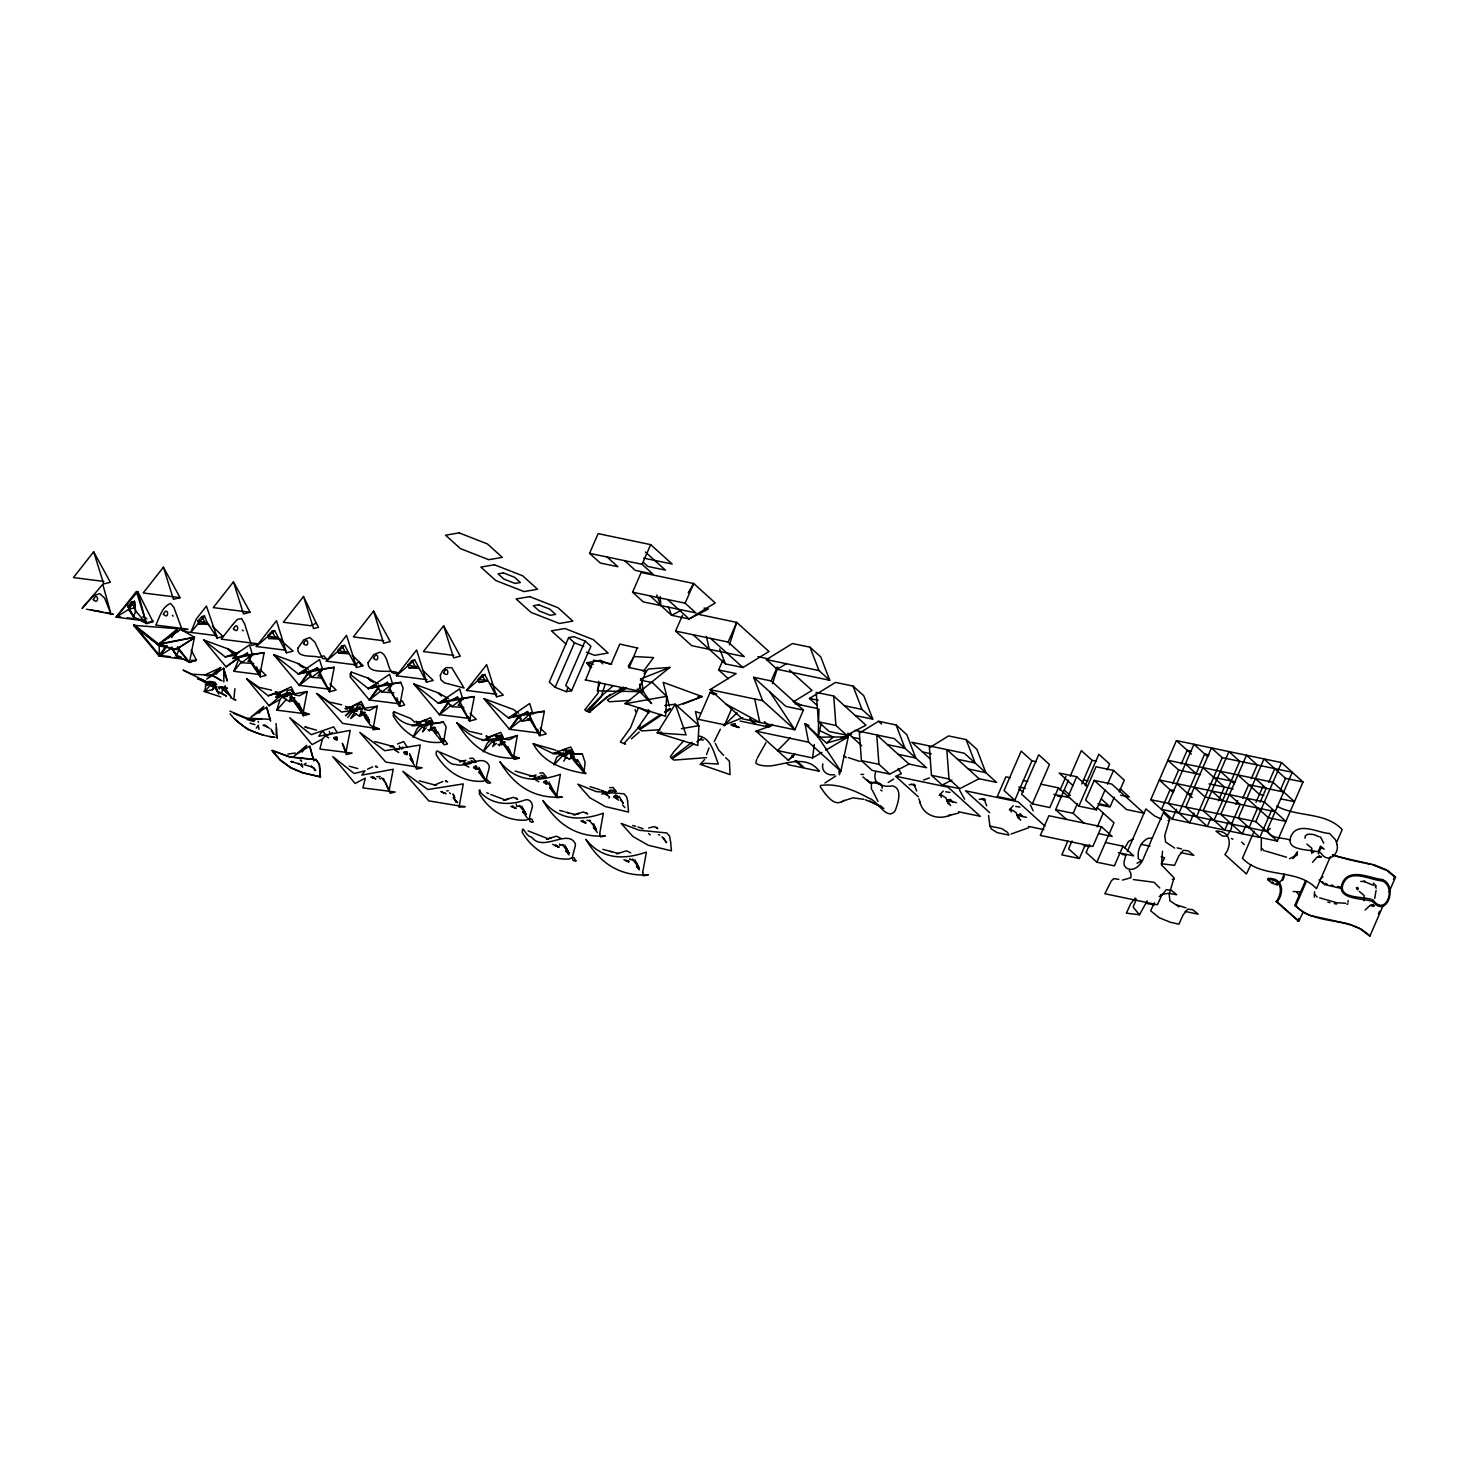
<?xml version="1.0" encoding="UTF-8"?>
<svg xmlns="http://www.w3.org/2000/svg" width="1469" height="1469" viewBox="0 0 1469 1469"><rect width="100%" height="100%" fill="white"/><g stroke="black" fill="none" stroke-linecap="round" stroke-linejoin="round"><path stroke-width="1.5" d="M822.86 763.898C820.987 771.243 827.763 776.183 834.484 774.64M1376.067 890.416L1374.709 898.422M1232.142 822.86L1231.316 828.773L1227.57 835.237M185.204 659.361L159.166 656.055L159.276 645.883L133.624 625.335L177.676 628.732L171.616 637.601M818.931 708.811L818.215 737.163L848.292 736.905L840.819 771.298L808.556 742.157L756.021 731.158L772.786 725.209M258.966 729.395L258.36 725.796M276.503 727.706L276.135 735.418L277.384 738.099M598.654 681.285L598.048 693.166L584.754 709.858L589.069 712.3L606.568 697.187L622.544 688.594L626.712 687.859M426.322 727.816L422.631 731.893L424.504 727.798M698.95 725.631L697.812 745.462L657.212 732.902L675.244 704.22L698.95 725.631L681.377 728.697M838.928 771.133L839.313 773.943M222.205 692.046L222.425 688.888L220.534 686.592L219.248 688.943L218.495 687.106L227.566 688.355L222.26 686.849L226.428 690.063L231.331 697.041L222.425 688.888M424.357 724.97L427.02 723.464L425.074 721.389L430.729 720.618L432.712 723.721M494.19 741.092L497.679 740.192L496.1 739.164L497.165 737.089L495.126 736.024L500.782 735.271L502.765 738.374M623.517 687.106L623.15 691.477L597.277 690.797L599.976 682.369M430.674 725.539L431.5 730.368L429.701 729.597L431.28 727.632L434.879 727.449L431.28 727.632M875.708 771.849C871.539 783.62 883.181 787.715 892.491 785.842C903.16 788.724 897.816 803.525 895.172 810.778C887.001 821.502 877.727 800.55 869.097 798.291C854.683 790.359 837.091 782.812 820.583 785.511L820.216 786.668C824.495 792.838 833.29 806.61 841.517 801.67M282.838 696.269L280.01 699.501L276.851 710.17L309.114 714.246L303.312 715.697L291.909 696.343M234.012 697.628L234.948 688.686M209.149 683.489L205.697 685.729L204.797 691.495L212.674 689.696L215.227 685.472M790.267 737.75L777.523 750.604L812.559 757.931L814.285 744.526M709.031 747.923L706.516 754.644M610.039 792.654L610.204 790.763M448.229 790.726L446.741 790.928M559.689 843.941L559.854 845.024M629.907 859.549L629.76 858.575M216.696 684.738L214.951 682.369L215.429 684.885L213.464 684.242L213.868 681.947L209.149 681.359M1261.375 839.074L1261.228 850.588M1347.899 902.26L1348.211 900.589M399.311 745.995L400.211 748.602M414.791 722.289L410.824 718.58L394.133 711.822L393.196 715.844C403.149 732.958 419.785 743.828 440.002 742.378L444.942 740.633L447.568 743.957L444.262 744.783L431.647 728.936M329.331 731.323L330.176 733.949M1296.796 855.564L1297.237 853.232M1304.913 838.23L1305.353 835.879L1307.483 834.337M240.622 657.139L247.398 653.007L249.895 659.673L260.05 673.977L264.163 652.64L242.66 655.578L232.745 658.498L238.859 652.126L249.473 644.928L252.595 654.954M290.642 697.096L291.395 701.08L289.577 700.309L291.156 698.326L293.837 698.693L299.29 705.267L303.073 712.851L307.186 691.513L275.768 697.371L279.422 692.395L291.137 686.904L294.167 692.891M329.974 684.077L336.144 690.026L329.533 691.679L334.234 667.293L312.713 670.231L298.317 673.977L273.73 654.641L298.042 663.511L308.398 669.313M379.167 728.899L342.663 723.409L316.753 693.515L341.689 712.043L377.239 706.167L372.906 729.744L379.167 728.899L370.647 725.539L365.248 718.212M351.458 672.086L350.173 676.97L369.343 699.997L396.997 703.504L402.304 700.915L404.544 705.083L399.586 706.332L403.112 688.025L400.725 682.387L382.785 684.866L368.37 688.63L349.934 674.124L351.458 672.086L368.095 678.164L378.451 683.966M470.08 713.365L476.268 719.333L469.639 720.985L474.34 696.581L452.838 699.519L438.423 703.284L413.854 683.93L438.148 692.817L448.504 698.62M519.273 758.206C488.442 759.289 473.11 748.309 456.877 722.803C475.644 744.159 491.491 743.112 517.363 735.455L513.36 758.224L514.315 759.436L519.273 758.206L510.753 754.846L502.398 741.276L500.8 741.037L501.553 745.022L499.754 744.25L501.333 742.267L504.932 742.102L501.333 742.267M540.225 728.165L546.321 733.967L539.692 735.62L544.393 711.235L522.891 714.173L508.476 717.937L483.907 698.583L513.691 709.6L518.557 713.273M1311.817 853.416L1311.835 848.219L1306.841 844.069M1364.113 900.681L1364.15 895.484L1359.156 891.334M821.024 724.254L818.215 737.163L804.994 723.648L808.556 742.157M301.604 763.549L302.687 767.13L299.97 764.302L291.156 761.53L293.488 761.86M882.153 788.284L882.116 785.493L879.674 783.308L875.12 781.967L870.181 783.271L862.964 776.917M258.489 725.209L256.23 728.147M734.335 724.75C735.785 722.711 730.956 725.888 735.161 726.145A35.403 9.347 23.5 0 1 738.852 727.467A30.261 7.988 23.5 0 0 735.675 726.365C732.682 722.748 727.449 724.713 734.335 726.053M1179.038 906.869L1169.967 900.809L1169.159 894.346L1174.062 877.838L1161.465 864.929L1162.53 851.23M1284.145 874.037L1282.015 879.729L1278.691 883.365M871.025 783.436L871.356 782.353L871.466 789.422M212.674 689.696L213.813 686.133M729.414 644.818L736.722 622.379L697.316 614.134M772.437 683.691L777.744 667.367M137.792 591.64L146.386 623.517L135.607 610.884L131.824 601.923L128.593 609.433L133.642 616.87L135.607 610.884L134.469 601.298L131.824 601.923L127.766 606.311L133.642 616.87L146.386 623.517L153.015 621.864L137.792 591.64L116.143 617.182L142.181 620.487M180.962 656.845L176.666 655.743L171.616 648.306L159.166 656.055L133.624 625.335L158.211 644.689L176.133 649.408L177.951 646.691L178.63 649.757L176.666 655.743L189.409 662.39L196.369 660.003L191.172 650.161M604.989 684.921L601.28 696.086L586.241 711.18M714.191 741.643L720.343 729.23M609.598 791.736L607.707 793.021L601.427 790.395M1126.025 854.774L1123.95 862.064L1124.262 865.48L1126.19 867.904C1134.362 872.898 1141.707 864.029 1144.112 856.886L1163.393 812.559L1169.691 819.023L1164.77 835.512L1165.578 841.976L1174.667 848.054M1136.418 899.083L1133.132 907.126L1139.467 914.746L1126.374 913.167L1130.689 903.784L1135.28 898.073M1284.347 876.405L1282.566 880.5M1314.296 897.21L1314.535 891.793M638.446 707.581L630.587 727.688L620.322 741.992L625.445 744.177L624.49 742.855L640.374 725.557M306.011 763.109L304.101 764.633L312.732 767.222L311.263 766.083L315.596 770.637L313.687 767.589M259.958 674.602L233.828 671.296L238.566 659.746M947.597 800.274L948.588 804.02L945.981 797.942L940.178 794.233L939.279 795.427M989.886 826.111L991.318 828.92L997.12 832.629L1008.891 835.09L1007.459 832.299L1001.656 828.571L989.886 826.111L988.582 815.424M1017.65 814.928L1018.641 818.674L1016.034 812.596L1010.231 808.868L1009.332 810.08M284.013 697.151L287.502 696.251L285.922 694.213L287.612 690.283L290.954 689.879L293.323 693.515M177.676 628.732L158.211 644.689L162.563 644.469M165.924 647.462L159.166 656.055L165.556 646.47M607.083 556.99L617.843 566.722L600.325 563.049L589.565 553.336L598.122 533.633L650.675 544.632L672.178 564.059L643.716 558.11M568.65 637.583L549.296 682.075L555.135 687.327L566.263 691.679L571.551 690.761L590.905 646.268L585.084 641.017L573.957 636.665L568.65 637.583L574.471 642.834L583.744 646.47M555.135 687.327L574.471 642.834M585.084 641.017L565.73 685.509L571.551 690.761M566.263 691.679L568.081 687.51M585.562 680.22L593.696 660.132L611.71 664.098M624.6 560.662L635.342 570.376L652.86 574.03L642.1 564.316L650.675 544.632M632.588 592.209L685.123 603.19L695.884 612.904L643.349 601.923L632.588 592.209L641.145 572.506L693.699 583.505L715.201 602.933L689.126 618.963L671.608 615.309L650.106 595.863M611.214 663.804L619.771 644.101L637.895 648.123M629.173 667.752L637.289 647.774M638.097 691.201L646.231 671.131L628.714 667.459M685.123 603.19L693.699 583.505L688.226 592.686M675.611 631.082L728.147 642.063L744.287 656.643L691.734 645.662L675.611 631.082L682.461 615.327M728.147 642.063L736.722 622.379L768.985 651.52L742.91 667.55L725.392 663.896L693.129 634.737M728.312 678.696L718.635 669.956L722.913 660.114M716.707 693.754L710.151 692.376L698.418 719.351L724.694 724.841L742.763 717.68M731.911 708.242L724.694 724.841L736.979 712.832M718.635 669.956L736.153 673.61L710.06 689.64L742.341 718.8L794.876 729.781L803.433 710.096L771.17 680.937L777.174 667.146M1014.822 800.219L1031.936 760.832L1021.194 751.118L1004.061 790.506L1014.822 800.219L997.304 796.547L1005.861 776.862L1010.25 777.78M1032.34 803.874L1049.454 764.486L1038.712 754.772L1021.579 794.16L1032.34 803.874L1049.839 807.546L1058.414 787.843L1040.897 784.189M1060.03 790.138L1066.017 776.348M1066.402 819.39L1055.642 809.676L1068.496 780.131M1070.203 776.201L1081.331 750.586L1092.091 760.318L1096.48 761.217M1073.013 785.566L1059.186 773.08L1076.704 776.734L1068.128 796.437L1078.889 806.15L1096.407 809.805L1104.963 790.12M1081.808 783.95L1092.091 760.318M1083.92 823.062L1073.16 813.33L1077.438 803.488M1085.15 785.768L1098.849 754.258L1109.609 763.972L1107.038 769.885M1078.889 806.15L1096.021 766.763L1113.539 770.417L1124.281 780.131L1119.158 791.956M1067.834 841.076L1061.83 854.866L1079.348 858.52L1085.352 844.748M1094.221 780.388L1126.484 809.548L1144.002 813.22L1111.721 784.06L1094.221 780.388L1085.646 800.091L1096.407 809.805M1072.021 840.929L1068.587 848.807L1079.348 858.52M1107.534 784.207L1113.539 770.417M1089.539 844.602L1086.105 852.479L1096.866 862.193L1114.383 865.847L1122.94 846.162L1105.422 842.49M1097.233 826.863L1103.237 813.073M1101.438 826.716L1092.863 846.419L1040.327 835.42L1048.884 815.736L1101.438 826.716L1112.18 836.43L1099.051 833.694M1114.273 797.171L1109.995 807.032L1099.051 804.737M1096.866 862.193L1113.998 822.805L1097.086 807.528M1127.311 851.579L1145.875 808.905L1154.359 815.809L1161.428 819.151M1150.741 799.687L1176.43 740.596L1281.519 762.576L1303.021 782.004L1277.332 841.094L1172.244 819.114L1150.741 799.687L1255.811 821.648L1277.332 841.094M1172.629 783.803L1178.615 770.013L1167.873 760.299L1272.944 782.261L1294.464 801.707L1281.317 798.952M1181.186 764.1L1187.191 750.31L1191.561 751.228M1172.244 819.114L1176.522 809.272M1179.001 813.073L1204.69 753.983L1209.079 754.901M1139.467 914.746L1147.234 900.828M1194.04 812.926L1189.761 822.787L1168.259 803.341L1193.948 744.269L1207.775 756.755M1196.519 816.727L1222.208 757.637L1211.448 747.923L1185.758 807.014L1207.279 826.441L1210.695 818.564M1218.407 800.844L1224.411 787.053L1202.891 767.626M1214.037 820.381L1239.726 761.309L1228.965 751.577L1203.276 810.668L1224.797 830.114L1228.213 822.236M1235.925 804.498L1237.632 800.568M1231.555 824.054L1240.111 804.351L1229.351 794.637M1242.682 798.438L1248.668 784.666L1283.704 791.993M1251.239 778.754L1257.244 764.963L1246.483 755.25L1220.794 814.34L1242.297 833.768L1245.73 825.89M1256.013 802.258L1262.863 786.503M1249.054 827.708L1257.629 808.023M1260.2 802.111L1266.186 788.32L1255.426 778.607M1268.757 782.408L1274.761 768.636M1255.811 821.648L1281.519 762.576M1254.214 831.142L1242.443 858.227C1262.036 879.141 1296.907 867.72 1316.499 888.653L1330.418 856.647M1271.805 809.86L1259.814 837.422L1238.312 817.994L1264.001 758.904L1285.504 778.35L1280.362 790.157M1277.369 885.072L1271.842 883.108L1267.784 879.656L1268.298 878.462C1282.896 877.599 1284.677 892.197 1277.24 901.819L1298.761 921.265L1303.205 911.863M1298.761 921.265L1276.194 901.599C1283.318 892.418 1281.813 878.737 1267.784 879.656M1310.348 915.701L1303.278 912.359L1294.758 905.492L1305.464 880.867M1318.299 851.322L1320.447 846.401L1324.175 849.027M1382.696 906.593L1369.861 936.139C1350.066 915.536 1315.453 926.462 1295.805 905.712L1306.51 881.088M1318.281 854.003L1321.494 846.621M1297.696 921.045L1298.78 918.566M1336.845 841.866L1342.189 829.563C1325.093 811.476 1297.145 817.517 1276.671 806.022M1372.854 901.617C1365.032 898.11 1335.413 900.424 1342.262 883.2C1349.24 866.857 1370.908 878.591 1382.458 879.564C1398.415 885.862 1386.663 918.804 1372.854 901.617L1373.368 900.442C1367.474 895.668 1336.386 900.295 1343.309 883.42C1350.213 867.995 1371.073 880.519 1381.943 880.739C1397.037 886.468 1386.13 916.895 1373.368 900.442M1381.943 880.739L1382.458 879.564M1378.436 913.755L1379.52 911.294M1393.42 879.288L1394.503 876.828L1387.507 870.988M1389.123 891.812L1395.55 877.048L1388.389 871.062L1372.744 864.874M354.066 711.804L357.555 710.904L355.939 708.866L357.683 704.936L361.025 704.514L363.376 708.168M494.557 742.433L492.684 746.546L496.32 743.498M1124.85 847.944L1128.541 841.406L1133.37 838.928M1154.303 902.811L1150.649 910.78L1159.133 917.684L1170.26 922.238L1178.909 924.166L1183.224 914.765L1187.815 909.054L1192.883 909.788L1198.227 914.177L1185.097 911.441M284.252 695.682L287.667 692.689L290.054 692.523L291.817 695.039M354.304 710.335L357.72 707.342L360.107 707.177L361.87 709.692M1250.909 864.598L1246.446 874L1224.926 854.554C1232.362 844.932 1230.6 830.334 1215.983 831.197L1222.612 836.136L1226.376 836.1M396.905 697.775L399.586 706.332L390.148 690.595L388.128 690.632L393.049 683.379L381.83 692.028L377.258 687.4M766.028 742.579L757.251 758.169M1312.496 862.285L1316.646 857.584M608.882 798.144L609.635 796.896M628.291 666.1L634.112 656.551L653.558 657.579L643.22 671.517M1297.513 851.745L1293.84 856.611L1289.47 858.741M354.268 712.796L350.595 718.58L356.361 713.952M625.115 703.467L665.549 716.303L666.687 696.471L652.273 682.369M290.054 692.523L288.952 694.139L286.914 694.158M360.107 707.177L359.005 708.793L356.967 708.811M302.265 751.908L306.746 745.352L294.369 755.69L309.775 745.995L313.944 760.887M216.145 674.253L220.699 667.605L204.485 675.152M259.168 713.126L263.722 706.479L251.034 717.037L266.752 707.122L270.498 720.489M649.647 710.904L638.06 727.651L639.07 728.844L660.83 714.338M273.73 654.641L299.29 685.362L308.619 671.957L310.895 674.491M381.407 690.485L369.343 699.997L378.671 686.611M413.854 683.93L439.396 714.65L448.724 701.246M483.907 698.583L509.449 729.303L518.777 715.899L521.054 718.433M704.606 759.528L700.327 764.339L730.075 774.622L729.414 761.162L725.686 757.655M1297.237 854.132L1292.904 858.612M1365.087 909.99L1369.328 906.116M295.287 702.972L290.66 699.317L290.568 696.233M507.999 746.693L513.36 758.224L504.014 745.095L500.837 743.259L500.727 740.174M159.166 656.055L167.154 645.772L159.276 645.883L163.114 644.505M472.945 761.475L471.476 762.833M542.997 776.128L541.547 777.487M613.05 790.781L611.6 792.14M93.685 551.793L103.693 583.909L110.322 582.257L93.685 551.793L73.45 577.574L103.822 581.43M163.426 567.181L143.191 592.962L180.044 597.626L163.426 567.181L173.434 599.297L180.044 597.626M233.479 581.834L213.244 607.615L250.116 612.279L233.479 581.834L243.487 613.932L250.116 612.279M284.931 650.124L256.267 646.489L276.503 620.708L286.51 652.805L293.121 651.153L277.072 637.087L268.754 638.501L267.872 635.618L271.93 631.211L274.574 630.587L286.51 652.805M303.532 596.487L283.297 622.268L310.951 625.757L316.257 623.168L318.498 627.336L313.54 628.585L303.532 596.487L316.257 623.168M330.011 689.255L299.29 685.362L309.408 672.471M357.04 665.035L326.32 661.142L346.555 635.361L356.563 667.459L363.192 665.806L352.229 655.247M373.585 611.122L383.593 643.238L390.221 641.586L373.585 611.122L353.35 636.903L383.703 640.759M369.343 699.997L378.782 687.969M427.093 679.67L396.373 675.777L416.608 649.996L426.616 682.112L433.245 680.459L422.411 670.029M443.638 625.776L453.646 657.873L460.274 656.221L443.638 625.776L423.403 651.557L453.774 655.413M470.117 718.543L439.396 714.65L448.835 702.623M496.779 694.268L466.426 690.43L486.661 664.649L496.669 696.747L503.298 695.094L491.105 683.489M539.802 733.141L509.449 729.303L520.246 715.55M276.851 710.17L286.363 699.317M425.881 723.831L430.068 722.179L432.235 725.337M495.934 738.485L500.121 736.832L502.288 739.99M570.853 755.69L571.57 758.077L569.458 758.757L574.159 756.149L570.798 757.875L573.846 759.491L586.021 773.667C565.657 770.252 543.64 763.605 533.192 743.718L552.913 753.542L567.989 753.248L570.174 751.485L572.341 754.644M361.209 712.979L364.9 712.428L361.209 712.979L359.648 714.944L361.447 715.734L360.695 711.749M840.782 770.197L839.405 774.751M233.828 671.296L241.724 661.472M700.327 764.339L705.01 763.292L718.378 764.045C714.099 753.872 711.51 737.86 698.473 735.932M332.453 732.498L331.37 733.545M402.506 747.152L401.423 748.18M563.71 761.162L566.263 756.957L569.568 759.528M347.712 717.478L352.597 711.639M756.737 759.418L755.782 762.962A14.874 4.701 -2.5 0 0 770.233 765.973C786.705 763.862 806.922 754.68 819.335 771.225L804.59 768.14L796.767 760.905M141.042 633.139L159.497 655.321L163.757 650.363M204.797 691.495L210.287 685.142L215.704 688.19L218.899 694.084M421.897 727.21L413.064 737.254L417.086 728.753L420.391 725.502L422.723 725.778L420.409 725.355L424.302 728.477M493.419 740.174L483.117 751.908L487.139 743.387L490.444 740.156L492.794 740.431L490.462 740.009L494.355 743.13M337.154 732.535L333.665 726.898L311.226 734.665L289.724 717.735L312.071 744.618L322.445 739.091L325.383 735.822M204.522 615.952L190.823 632.423L196.332 618.945L206.45 606.054L217.283 637.95L207.019 622.434L204.522 615.952L201.877 616.558L197.819 620.965L198.701 623.848L208.708 624.472M274.574 630.587L256.267 646.489M343.122 646.911L326.32 661.142M426.616 682.112L414.699 659.893L396.373 675.777M496.669 696.747L484.752 674.546L466.426 690.43M557.32 750.806L564.427 755.911L567.071 754.956L565.987 753.101L567.218 751.742L570.174 751.485M358.473 704.551L361.19 701.539L364.239 707.544M348.814 653.76L338.806 653.154L337.925 650.253L341.983 645.864L344.627 645.24L356.563 667.459M418.867 668.413L408.859 667.807L407.978 664.906L412.036 660.517L414.699 659.893M486.221 680.955L478.931 682.442L478.049 679.559L482.089 675.152L484.752 674.546M644.138 673.665L648.435 669.001L669.827 667.403L624.931 703.761L666.302 696.398M563.49 754.827L553.886 764.927L556.733 757.214L560.809 754.772L564.702 756.608M943.227 791.075L940.178 794.233L941.262 797.3M1013.279 805.728L1010.231 808.868L1011.315 811.953M756.021 731.158L788.284 760.318L794.656 753.891M272.077 750.494L289.981 756.829L316.055 759.638L319.324 764.302L320.352 776.917L302.375 772.786L290.752 767.92L280.395 760.318L272.096 750.439L289.834 757.086L316.037 759.693L319.306 764.449L320.481 776.844L302.559 772.621L290.899 767.626L280.414 760.079L272.536 751.467M271.581 690.173L259.04 687.345L246.7 678.862L269.047 705.744L280.285 695.865L289.852 701.833M244.901 655.431L247.398 653.007M317.451 667.661L310.675 671.792L317.451 667.661L329.533 691.679L328.266 687.676M385.007 684.738L387.504 682.295L388.752 685.637M455.059 699.373L457.557 696.949L469.639 720.985L468.299 716.688M527.61 711.602L520.834 715.734L527.61 711.602L539.692 735.62L537.691 729.212M518.41 716.303L521.936 721.316L530.529 713.126L530.107 718.268L528.234 719.92L531.062 719.461L527.151 718.947M293.837 698.693L294.847 697.775L291.156 698.326M1317.528 857.455L1319.603 855.546M692.101 742.249L671.333 758.004L670.341 756.81L673.867 751.687L683.691 740.817M788.284 760.318L795.041 754.258M817.278 734.757L826.496 743.094L833.254 737.034L819.114 730.35M631.413 738.778L639.29 732.039M275.768 697.371L287.667 692.689M613.069 685.803L603.355 694.286L588.94 710.721L590.409 712.061M723.317 725.153L724.952 723.74L725.245 725.319L723.978 725.815M353.79 707.342L349.842 709.692L355.939 708.866L357.72 707.342M589.069 712.3L610.406 694.433M376.762 776.77L380.214 776.513M1320.668 878.737L1323.018 876.809M559.891 844.95L563.27 845.116L562.26 844.455L568.925 853.03M629.944 859.604L633.323 859.769L632.313 859.108L638.978 867.683M696.82 741.79L701.925 737.879M351.293 711.106L345.564 715.734L350.375 710.555L359.905 716.486M220.699 667.605L206.725 679.1L223.729 668.248L227.126 680.349M205.256 680.478L203.952 681.506L212.013 681.891M299.29 685.362L311.355 675.85M439.396 714.65L451.46 705.138M509.449 729.303L521.513 719.792M239.355 657.818L226.042 666.871L203.677 639.988L227.989 648.876L241.724 662.721L252.925 654.091L248.004 661.344L250.042 661.307L260.307 676.823L266.091 675.373L259.903 669.423M307.205 672.765L311.777 677.374L322.978 668.726L318.057 675.979L320.095 675.942L329.533 691.679M447.31 702.053L451.883 706.681L463.102 698.032L458.181 705.285L460.201 705.249L469.639 720.985M226.042 666.871L238.566 657.304M375.623 766.836L377.662 767.277M445.676 781.49L447.714 781.912M835.769 775.999L824.935 782.995M464.112 764.431L465.085 763.733L462.937 763.917M1267.986 830.205L1270.336 828.553M693.937 743.902L672.123 758.72L673.959 760.079L706.442 757.655M179.42 630.274L158.211 644.689L194.441 637.252L180.705 629.375L158.523 643.955L133.954 624.6M334.234 667.293L298.317 673.977L319.526 659.581L322.647 669.607M269.047 705.744L280.01 699.501M400.725 682.387L368.37 688.63L389.579 674.234L392.241 682.791M474.34 696.581L438.423 703.284L459.632 688.869L462.955 699.575M544.393 711.235L508.476 717.937L529.685 703.522L533.027 714.228M607.432 699.905L626.198 688.373M664.447 711.932L669.882 708.297M661.601 715.054L639.86 729.56L641.696 730.938L659.948 729.689M665.237 712.63L670.672 709.013M841.7 801.945L844.069 800.366M888.176 782.5L893.648 779.011M176.133 649.408L194.11 637.987L176.133 649.408L159.276 645.883L163.041 644.744M333.885 737.475L337.117 737.622M470.08 761.456L468.942 762.668L470.098 763.347M540.133 776.109L538.994 777.321L540.151 777.982M403.938 752.128L407.152 752.33M766.432 659.581L792.507 643.532L810.025 647.205L820.785 656.918L829.728 680.276L777.193 669.295L766.432 659.581L818.967 670.562L829.728 680.276M777.193 669.295L786.503 663.566M793.37 701.851L812.008 690.393L789.422 669.993M817.131 705.395L809.456 698.436L835.53 682.406L853.048 686.078L863.809 695.792L872.751 719.149L855.233 715.495M859.934 732.737L878.554 721.279L896.072 724.952L906.814 734.665L915.775 758.022L898.257 754.368M929.987 747.39L948.607 735.932L966.125 739.586L976.885 749.319L985.828 772.676L968.31 769.003M350.926 706.754L344.976 708.682L350.136 707.654L357.279 703.743M1159.188 896.512L1162.31 894.603M246.7 678.862L268.221 695.792L274.152 693.423L280.046 692.982L287.226 689.09M812.559 757.931L821.961 752.385M825.725 750.182L848.292 736.905L826.496 743.094M402.635 748.694L401.496 748.933M473.991 766.781L476.892 767.185L476.158 766.047M544.044 781.416L546.945 781.82L546.211 780.7M397.53 743.993L403.718 741.551L407.005 746.858M347.015 709.215L361.19 701.539M843.059 801.046L852.846 797.851L863.735 799.301M382.785 684.866L387.504 682.295M452.838 699.519L457.557 696.949M1346.963 904.371L1348.009 903.821M307.186 691.513L299.309 695.755L294.479 694.947M377.239 706.167L369.362 710.408L364.532 709.6M517.363 735.455L509.468 739.697L495.898 738.466L482.163 740.523L500.654 732.352L503.426 737.603M681.267 610.314L671.608 615.309L668.358 606.807M846.677 735.179L865.994 725.209L833.731 696.049L816.213 692.395L818.398 721.793L829.159 731.525L846.677 735.179L835.916 725.466L818.398 721.793M859.236 731.268L861.422 760.667L872.182 770.399L889.7 774.053L909.017 764.082L926.535 767.736L894.254 738.595L854.848 730.35M929.289 745.903L931.475 775.32L942.235 785.034L951.894 780.057M942.235 785.034L959.753 788.706L979.07 778.735L996.588 782.389L964.307 753.23L911.772 742.249L930.208 758.904M1137.043 863.221L1141.762 860.816L1138.438 858.961C1137.006 850.882 1140.421 841.957 1148.06 838.322L1152.43 838.175M353.974 664.631L359.281 662.042L361.521 666.21M604.2 793.517L605.301 792.985L601.739 794.086M442.848 781.49L434.365 785.181L435.724 785.236L419.253 780.847M609.415 793.205L607.487 793.701L601.629 790.395M298.317 673.977L306.378 670.25M368.37 688.63L376.431 684.903M438.423 703.284L446.484 699.556M508.476 717.937L516.537 714.191M1011.076 834.025L1028.759 827.69M372.704 766.855L367.581 769.15M606.238 792.985L603.594 793.462M105.529 612.518L113.297 614.336L90.858 609.984M205.697 685.729L209.388 684.168L205.146 684.15M485.633 780.057L483.026 781.251C463.102 782.536 446.117 771.537 436.22 754.717C435.375 741.992 447.09 766.285 455.298 764.339C466.04 768.709 483.411 752.918 489.14 765.771C490.426 768.82 481.391 785.86 490.591 782.83L486.827 779.727M950.425 799.485L946.752 801.027L950.425 799.485L952.94 801.945L956.484 802.662M1016.805 815.681L1020.496 814.138L1022.993 816.58L1026.537 817.315M1020.661 820.308L1017.448 815.405L1020.496 814.138M640.502 679.027L669.827 667.403M683.25 704.037L702.109 696.563L663.198 682.351L669.331 706.13M329.533 734.537L327.128 734.977L324.245 733.417M399.586 749.172L397.181 749.631L394.298 748.07M528.656 818.967L526.049 820.124C506.199 821.336 489.14 810.337 479.243 793.591C479.573 792.507 480.896 787.935 479.004 790.744C490.297 804.645 508.494 805.948 524.36 800.219C527.995 798.475 531.447 800.954 532.164 804.645C533.981 807.252 524.396 824.182 533.192 821.814M420.152 722.619L416.608 723.134L426.047 719.645M490.205 737.273L486.661 737.787L496.1 734.298M566.153 748.933L562.902 750.2L563.784 751.026M923.542 780.021L929.381 777.946M394.133 711.822L392.957 712.998C406.436 731.176 424.927 724.933 443.363 722.124L446.135 726.898L443.307 743.571L437.946 732.039M676.328 705.946L702.109 696.563L697.83 696.875M1160.602 894.731L1168.094 893.281L1176.724 894.75L1171.381 890.343L1166.313 889.626L1161.722 895.337L1157.407 904.72L1104.853 893.74L1111.409 880.812L1113.759 878.646L1118.827 879.362M841.168 737.879L851.653 734.151M648.637 827.965L654.256 826.606L657.763 828.608L656.294 827.322M203.677 639.988L225.198 656.918L238.859 652.126M268.221 695.792L279.422 692.395M465.948 760.263L459.595 761.75L462.735 761.071M533.89 775.614L536.001 774.916M572.267 857.639L569.072 858.998C549.222 860.21 532.164 849.211 522.266 832.464C522.505 823.136 524.745 835.953 531.668 837.183C543.181 852.553 567.64 828.498 575.187 843.518C577.005 846.126 567.42 863.056 576.215 860.687M950.627 815.093L948.478 815.626L958.706 813.036M770.013 726.641L765.68 726.182L772.217 724.327M949.415 815.405C937.846 820.363 922.807 815.203 919.98 802.056L920.365 803.084L918.823 798.769M424.137 726.439L427.608 725.557L425.845 723.813L427.112 722.436L430.068 722.179M146.716 622.783L153.345 621.13M182.248 630.623L188.05 629.191L155.787 625.096C159.533 617.568 162.012 606.55 170.569 603.484L173.838 607.321L182.45 630.587M216.457 638.152L223.068 636.499L212.252 626.088M196.369 660.003L189.409 662.39L178.63 649.757M390.185 793.242L383.391 778.441M390.662 793.113L395.161 791.993L362.898 787.917L365.322 778.129L355.094 783.491L332.747 756.608L354.249 773.539L365.01 770.766L361.815 775.118L393.233 769.26L389.12 790.597L385.411 782.334M532.751 821.924L532.09 819.371L529.832 818.637M575.775 860.797L573.883 857.51M609.543 790.267L613.363 790.212L615.052 791.92M443.363 722.124L412.11 725.888L430.601 717.698L433.373 722.95M541.547 777.946L543.475 777.505M128.648 609.213L134.928 607.817L134.469 601.298L128.593 609.433L116.143 617.182L136.397 591.401L146.386 623.517M198.701 623.848L207.019 622.434M338.806 653.154L347.125 651.722M408.859 667.807L417.178 666.375M478.931 682.442L487.231 681.028M529.648 776.385L532.788 775.724M542.704 778.276L541.602 778.221M521.936 721.316L531.062 719.461M434.732 785.125L436.201 784.832L435.081 785.052M1168.002 820.528L1169.728 820.198M1172.372 879.362L1174.098 879.013M295.214 753.028L287.832 754.074M158.523 643.955L194.441 637.252L189.409 662.39L178.483 648.141M232.745 658.498L264.163 652.64M393.251 745.977L390.203 746.546L394.298 747.097M619.055 689.181L625.555 688.006M661.601 732.15L657.212 732.902L686.115 734.886L675.244 704.22L664.778 705.561M909.201 784.758L912.01 784.281M979.254 799.411L982.063 798.916M610.351 664.355L600.215 660.389L586.7 662.721L590.722 668.248M225.198 656.918L236.142 655.045M335.832 737.163L333.738 737.934L334.712 739.366M206.854 675.942L211.132 675.226L192.017 674.216L183.074 670.103L202.814 679.945M405.885 751.816L403.791 752.587L404.765 754.001M1345.696 903.251L1336.845 902.756L1319.676 897.834M1371.348 905.473L1373.331 905.198L1369.604 905.638M464.865 761.181L462.974 761.419L464.333 761.897M1318.703 856.923L1320.741 856.647L1317.271 857.051M533.265 778.974L534.569 778.809L532.99 778.57M897.063 775.797L901.305 773.594L898.128 768.507M1308.438 834.19L1313.543 834.484L1319.199 836.797M1360.753 881.455L1364.94 881.4L1363.709 881.327L1373.588 885.366M503.518 800.311L513.324 797.318L517.657 799.301L516.188 798.034M505.611 800.091L490.738 794.49M573.571 814.946L583.377 811.971L587.71 813.955L586.241 812.688M575.664 814.726L565.712 812.1M616.594 853.82L626.4 850.845L630.734 852.828M618.688 853.599L602.749 849.321M469.639 758.445L472.926 758.151L476.25 762.191M539.692 773.08L542.979 772.786L546.303 776.826M609.764 787.733L613.05 787.439L616.356 791.479M500.121 736.832L497.165 737.089L496.1 739.164M735.198 724.162L733.765 725.007L736.171 726.421A37.092 9.787 23.5 0 1 738.65 727.284A34.65 9.145 23.5 0 0 736.355 726.549L735.51 726.274M572.91 753.744L582.33 753.983L585.066 762.301L584.129 771.243L577.39 759.473M203.346 680L197.544 678.641L204.981 682.295L211.977 681.745M475.883 766.634L473.569 767.865L477.076 769.425L475.387 765.753M545.935 781.269L543.622 782.518L547.129 784.079L545.44 780.406M607.597 700.401L609.433 701.778L629.962 700.382M1122.481 880.078L1130.928 877.709L1130.946 873.596L1129.294 870.548M734.996 723.978L731.617 724.658L734.941 726.237A33.401 8.814 23.5 0 1 738.925 727.541M1293.179 891.536L1300.34 891.793M261.702 719.314L246.719 718.727L234.067 713.548M427.02 723.464L429.058 723.446M765.68 726.182L769.976 726.145M497.073 738.099L499.111 738.099M569.182 752.734L564.518 754.313L563.013 753.211M197.819 620.965L204.283 622.415M267.872 635.618L280.763 639.235L268.754 638.501M337.925 650.253L346.537 652.438M407.978 664.906L416.59 667.091M478.049 679.559L486.092 680.331M209.351 685.142L217.081 686.757M861.036 774.42L863.607 774.438M658.571 834.667L659.82 835.071M1276.212 883.75L1277.461 883.75M651.226 703.21L643.422 691.807L622.636 691.275M563.178 755.213L561.892 755.195L567.346 758.279M911.386 784.428L915.003 785.456L913.902 784.189L916.711 791.02M981.439 799.063L985.056 800.091L983.367 799.007L984.964 800.091L983.955 798.842L986.727 805.838M1371.734 905.528L1373.827 905.602L1370.21 905.308M268.552 719.241L246.755 718.121L229.88 711.161M582.33 753.983L552.913 753.542L570.707 747.005L574.416 754.001M565.987 753.101L569.036 753.248M291.872 761.768L293.102 761.823L291.156 761.53M241.724 662.721L253.733 663.474M311.777 677.374L321.784 677.999M381.83 692.028L393.839 692.762M451.883 706.681L463.892 707.415M277.237 738.007L276.007 723.482M945.705 791.809L949.947 792.397M1015.758 806.463L1020 807.05M1321.549 857.015L1318.097 856.739L1320.264 856.904M699.685 739.678L703.522 740.009M355.939 708.866L359.281 709.233M285.922 694.213L289.228 694.598M375.55 766.083L376.505 766.194M445.603 780.718L446.558 780.847M116.473 616.447L120.807 616.998M127.307 617.825L133.826 618.651M138.159 619.202L142.493 619.753M186.214 631.835L216.935 635.728M159.497 655.321L170.331 656.698M174.682 657.249L181.183 658.075M191.704 660.187L196.038 660.738M392.811 746.399L374.889 741.551M458.383 805.783L428.819 800.899L402.8 771.262L427.846 789.532L463.286 783.895L459.062 807.234L465.214 806.646L460.623 806.059M1372.377 905.492L1374.525 905.785M213.464 684.242L204.981 682.295M603.869 793.333L607.083 794.637M86.524 609.249L102.463 611.93M269.69 736.502L274.574 737.365M274.887 737.383C257.754 735.161 240.879 727.816 230.1 713.879M95.026 610.682L98.809 611.379M254.927 720.581L248.463 718.965M1286.495 857.217L1265.433 850.973M640.429 680.239L652.567 682.552M471.274 760.52L474.946 762.613M541.327 775.173L544.999 777.266M468.023 761.842L469.584 763.843L464.388 762.76M538.076 776.495L539.637 778.497L534.441 777.413M617.145 796.106C616.025 794.876 611.692 796.859 614.483 797.575M589.565 553.336L642.1 564.316M704.073 608.074L708.444 608.992L689.126 618.963L667.624 599.536M757.839 656.661L768.783 658.957M1222.208 757.637L1292.261 772.29L1266.572 831.381L1161.502 809.401L1170.059 789.716L1174.429 790.616M1285.136 778.276L1303.021 782.004M769.793 691.862L794.876 729.781L762.613 700.64L753.652 677.282L771.17 680.937M1178.615 770.013L1200.522 774.585M1213.651 777.34L1235.539 781.912M809.456 698.436L818.215 700.272M844.473 705.763L861.991 709.435L872.751 719.149M1209.079 783.858L1233.152 788.89M1263.817 795.298L1259.429 794.38L1237.926 774.934M794.839 703.78L816.746 708.352M710.06 689.64L762.613 700.64M803.433 710.096L785.933 706.424L753.652 677.282M1031.936 760.832L1036.324 761.75M1187.576 793.37L1191.947 794.288M1275.147 811.678L1205.076 797.024L1194.334 787.311M1083.534 780.002L1087.905 780.92M585.139 679.835L637.675 690.816M852.479 737.309L859.034 738.687M887.496 744.636L905.014 748.309L896.072 724.952M922.532 751.963L931.291 753.799M957.549 759.289L975.067 762.944L966.125 739.586M1120.553 795.225L1129.312 797.043L1120.094 788.724M740.156 721.059L754.901 724.144L750.053 719.773M768.838 727.063L756.186 724.419L749.741 718.58M1023.379 780.516L1027.767 781.435M1289.837 840.103C1283.282 837.091 1270.042 839.423 1267.49 830.389M1018.807 787.035L1025.38 788.412M1053.842 794.362L1069.157 797.557L1058.414 787.843M1098.022 803.598L1108.966 805.893L1101.291 798.952M1057.46 796.033L1061.83 796.951M1350.911 860.246L1332.603 854.866M1353.096 860.705L1364.04 862.982M1366.225 863.441L1370.595 864.378M861.422 760.667L878.939 764.339L889.7 774.053M931.475 775.32L948.992 778.992L959.753 788.706M1394.503 876.828L1395.55 877.048M1055.642 809.676L1073.16 813.33M1141.303 844.363L1150.062 846.199M1180.709 852.608L1193.838 855.362L1188.494 850.955L1183.426 850.239L1178.836 855.95L1174.521 865.333L1161.428 863.754L1164.623 857.896L1161.226 856.721M1331.208 885.072L1333.393 885.532M1337.782 886.45L1339.967 886.909M1341.638 888.543L1324.487 884.522L1319.052 879.931M958.412 811.751L980.3 816.323L948.038 787.182L895.502 776.183L918.345 796.841M1028.465 826.404L1043.798 829.599M1083.351 845.354L1089.906 846.713M1118.368 852.663L1133.701 855.876L1122.94 846.162M1121.985 854.352L1126.356 855.27M1334.421 903.619L1336.625 904.078M1276.194 901.599L1277.24 901.819M1294.758 905.492L1295.805 905.712M1369.861 936.139L1361.818 930.079M1145.691 903.196L1154.45 905.033M1017.448 815.405L1022.993 816.58M952.94 801.945L947.395 800.752L950.608 805.655M253.898 721.554L247.251 719.571M341.634 704.808L329.093 701.98L316.753 693.515M860.026 761.475L848.458 757.655M481.869 734.243L469.217 731.287L456.877 722.803M533.192 743.718L555.704 750.145M593.347 664.355L586.7 662.721L591.658 667.201M1327.847 902.131L1330.051 902.664M632.662 825.505L635.728 826.294M1177.146 847.852L1181.535 848.99M1185.924 907.824L1177.091 905.069M564.371 811.696L559.726 810.447M515.215 771.041L530.988 775.761M349.2 766.194L357.83 768.562M590.152 786.649L600.105 789.863M280.046 692.982L275.419 691.697L280.193 694.727M608.386 791.093L609.304 791.35M1311.964 915.83L1348.671 923.928L1361.029 929.032M345.472 706.35L350.136 707.654M249.914 723.189L255.018 724.639M263.043 735.106L247.618 729.45L234.526 718.929M316.459 730.148L304.836 726.898L307.498 727.688M734.059 725.906L735.069 726.219M501.59 742.267L503.83 742.965L507.429 747.629M431.537 727.632L433.777 728.312L437.376 732.994L435.577 728.881M1335.835 856.17L1374.36 864.855L1386.718 869.942M1133.407 879.582L1154.01 882.263L1159.794 887.992M865.278 799.76L881.749 806.536M203.769 691.311L220.791 696.894M638.023 826.955L643.073 828.773M567.346 812.504L568.466 812.89M610.369 851.377L611.49 851.763M1325.148 883.383L1327.04 884.044M460.935 761.107L440.131 752.22M534.385 776.55L533.027 776.073L535.854 776.293M510.863 806.206L515.692 808.17L514.095 807.583M552.675 844.326L558.716 847.044L557.118 846.456M440.81 791.552L445.933 793.701L444.409 793.021M370.757 776.917L375.88 779.047L372.832 776.568M585.654 822.824L580.934 820.859M628.677 861.697L625.519 860.485M700.327 713.273L695.461 711.492L698.216 724.401M489.287 737.199L485.964 735.951L488.883 737.769M420.905 723.17L415.911 721.297L418.83 723.115M608.754 796.271L605.393 794.141M586.517 652.181L594.633 655.339L608.129 653.007L593.292 639.603L564.941 628.512L551.426 630.844L566.263 644.248M309.114 714.246L300.594 710.904L295.196 703.559M267.542 727.1L263.006 725.227M233.902 699.244L235.903 700.07L230.431 697.628M512.002 806.775L513.544 807.417M555.025 845.648L556.567 846.291M582.055 821.428L583.597 822.071M441.949 792.122L443.491 792.764M371.896 777.487L373.438 778.129M626.62 860.944L623.939 859.732M515.068 807.95L516.005 808.354L513.819 807.234M558.091 846.823L559.028 847.209L555.815 844.877M334.62 738.466L337.319 739.99L336.823 736.924M404.673 753.12L407.354 754.644L406.858 751.577M1332.31 855.123L1334.127 855.913M486.808 792.783L488.7 793.609M538.866 781.839L534.587 779.249M468.813 767.185L464.535 764.596M398.76 752.532L394.463 749.906M328.707 737.879L324.392 735.253M528.05 830.866L548.635 838.964L546.541 839.185L556.347 836.192L560.681 838.175M648.16 712.226L639.327 707.893M585.066 822.585L585.929 822.989L582.752 820.418M628.089 861.458L628.952 861.862L626.382 860.301M275.603 693.754L278.724 695.168M869.721 800.954L883.842 808.427M322.703 731.709L324.245 732.425M793.333 701.337L801.413 705.157M809.015 725.557L804.994 723.648L815.736 733.38L840.819 771.298M1231.426 838.487L1232.895 839.203M142.842 616.686L146.918 618.743M1018.788 789.184L1023.452 791.956M567.218 751.742L565.179 750.677L570.835 749.924L573.81 754.57M726.2 704.22L759.84 722.473L754.644 698.895M220.607 692.909L226.465 696.086L217.228 691.018L215.888 687.327M497.936 738.595L499.221 739.311M236.619 653.705L227.989 648.876L233.277 653.081M222.003 680.863L212.638 675.538L220.552 680.184M300.172 759.987L301.567 761.273L301.237 760.134M710.151 692.376L713.952 694.672M880.721 790.065L882.024 790.873M264.2 724.713L269.36 728.275M557.467 752.661L560.809 754.772M1322.045 881.694L1323.459 882.612M1272.301 881.877L1273.623 882.759M172.35 615.401L173.305 616.117M379.461 778.221L380.416 778.937M618.706 800.183C614.097 797.887 612.316 793.425 618.486 797.594M242.385 630.054L243.34 630.77M449.514 792.874L450.45 793.591M616.19 795.243L617.586 796.308M482.144 774.824L478.729 771.886L484.201 779.139M436.073 732.902L433.961 730.46M650.29 834.906L648.527 833.456M441.673 695.627L438.148 692.817L441.196 695.902M373.383 682.387L368.095 678.164L371.143 681.249M303.33 667.734L298.042 663.511L301.09 666.595M442.371 738.558L444.942 740.633M843.849 755.599L846.401 757.692M615.474 795.023L617.733 797.998M566.098 851.028C567.695 853.085 563.563 848.127 568.907 853.25M547.717 783.473L545.256 781.618L546.174 784.042M477.664 768.82L475.185 766.983L476.121 769.389M794.986 760.538L803.304 767.883L788.541 764.798L786.539 762.962M867.132 779.764C870.897 784.703 878.517 781.306 882.208 786.319M1323.147 848.825L1320.447 846.401M523.221 812.155L524.617 813.422C520.228 808.96 525.498 815.111 523.074 812.155M1311.009 850.037L1313.69 852.461M1311.303 851.028L1312.643 852.24M1220.408 771.28L1234.235 783.767M1246.869 798.291L1268.39 817.737L1285.889 821.391L1264.387 801.964L1159.298 779.984L1173.125 792.489M1176.43 740.596L1191.322 754.056M1185.373 763.953L1196.133 773.667M1211.852 790.983L1222.594 800.697M1176.816 783.656L1192.185 797.538M1268.298 878.462L1269.638 879.692M1076.704 776.734L1087.464 786.448M1064.217 789.991L1070.35 795.537M1044.973 826.129L1018.09 801.817L965.555 790.836L989.757 812.706M979.07 778.735L946.807 749.576L948.992 778.992M878.554 721.279L881.62 724.07M909.017 764.082L876.754 734.922L878.939 764.339M847.87 733.16L861.697 745.646M645.442 552.069L665.42 570.119L647.902 566.465L643.293 562.296M710.629 638.409L742.91 667.55M764.486 721.665L769.334 726.035M566.244 851.028L567.64 852.295L566.722 851.469M723.574 755.323L718.635 749.961L715.33 743.351M1241.599 842.049L1244.261 844.583M556.824 795.262L549.681 787.384L554.254 793.774M498.009 744.287L499.442 745.701M427.956 729.634L429.389 731.048M637.197 689.053L651.612 703.559M1373.313 883.071L1376.288 886.119M573.443 760.207L583.891 772.474M577.464 761.548L573.681 757.453L571.478 756.957L570.78 754.827M1320.429 836.889L1323.753 843.151M1261.761 848.256L1264.221 850.9M639.511 869.703L636.408 866.086L638.299 868.528M596.487 830.848L593.384 827.212L595.276 829.654M413.432 762.356L410.163 758.555L414.423 765.22M662.023 836.834L666.577 842.673L663.309 837.587M456.584 801.486L457.722 802.79L453.223 797.502L456.51 802.276L454.178 798.714M791.846 755.672L793.352 757.398M214.786 686.757L217.339 689.677M381.499 777.707L384.309 781.251M624.949 807.656L622.562 804.902M1315.177 894.823L1317.105 897.1M620.634 799.907L623.333 803.323L619.11 796.455M550.802 788.835L552.638 791.185L550.398 788.302M513.305 806.793L512.699 805.765M1296.558 891.848L1298.816 894.75M1375.186 886.799L1376.214 888.176M566.722 851.8L568.999 854.958M523.698 812.926L527.206 817.902M363.89 713.383L369.196 720.673L365.781 714.136M548.561 783.491L556.861 797.704L562.296 797.061C533.651 798.916 514.223 785.768 499.882 761.677C516.464 782.059 537.03 782.261 560.387 774.328L556.567 796.694L548.984 781.967M478.508 768.838L486.514 782.041L478.931 767.332M600.215 660.389L602.694 663.859M637.858 867.94L639.033 869.593M594.835 829.067L597.259 832.537M171.671 648.086L176.666 655.743L171.763 646.948M574.526 760.556L572.451 755.929M453.021 794.435L454.766 797.63L453.223 794.05M1358.439 889.039L1357.558 887.313M1357.356 889.828L1356.273 887.643M365.34 717.606L361.98 710.978M271.6 730.626L273.932 734.408L270.81 728.936M455.335 800.421L456.455 802.258M595.955 828.81L589.289 820.235L590.299 820.896L586.865 820.235M525.902 814.175L523.056 808.684L524.782 812.192L519.236 805.581L520.246 806.242L516.666 806.389L516.207 804.039M530.254 719.902L539.692 735.62M321.821 731.617L318.791 736.244L350.21 730.387L346.096 751.724L342.295 743.241L346.335 754.57L352.138 753.12L319.875 749.043L322.445 739.091M409.943 755.562L412.624 760.85L409.576 753.542M877.985 801.45L872.366 790.249M214.97 687.327L217.908 692.395M258.526 722.344L258.158 721.297M959.679 790.322L964.6 799.209M638.023 866.122L639.125 868.069L637.546 865.076M595 827.249L596.12 829.195L594.523 826.202M567.97 851.469L569.072 853.434L567.493 850.422M524.947 812.596L526.049 814.561L524.47 811.549M127.766 606.311L133.642 616.87M390.001 688.979L399.586 706.332M482.089 675.152L485.211 681.047M412.036 660.517L415.158 666.412M341.983 645.864L345.105 651.759M271.93 631.211L275.052 637.105M201.877 616.558L204.981 622.47M636.316 862.578L637.858 865.718L634.939 859.751M566.263 847.925L567.805 851.065L564.886 845.097M521.862 806.224L523.239 809.052M365.873 715.219L369.343 722.509L364.073 715.568L360.713 713.971L360.621 710.886M1033.148 810.796L1030.393 804.902M300.98 707.985L303.073 712.851M258.452 670.268L260.05 673.977M616.319 796.841L616.962 798.42M367.434 716.45L369.655 722.05M853.048 686.078L861.991 709.435M810.025 647.205L818.967 670.562M719.7 649.041L725.392 663.896M656.79 594.963L660.848 605.595L660.187 596.543M303.312 715.697L298.923 703.467M256.653 666.926L260.307 676.823M405.738 753.579L406.142 754.662M635.012 709.509L635.857 711.877M335.685 738.925L336.089 740.027M224.941 685.803L226.428 690.063M615.199 796.161L615.731 798.163M224.849 686.537L226.63 692.615M309.867 747.133L313.081 758.316M266.844 708.26L270.553 721.132M227.181 681.065L223.821 669.387L224.059 675.795M639.566 684.205L641.898 692.927M500.213 740.909L500.837 743.259M290.036 696.967L290.66 699.317M706.424 636.463L709.252 649.316M648.251 709.619L648.71 712.869M641.329 679.211L643.422 691.807M833.731 696.049L835.916 725.466M223.729 668.248L223.876 681.928M738.576 727.228A27.177 7.18 23.5 0 0 736.814 726.567L735.179 725.87A6.996 1.855 23.5 0 1 734.775 725.502A4.095 1.083 23.5 0 1 734.316 724.75M627.63 801.248L628.548 812.082L605.412 806.591L589.803 797.74L577.776 784.152L596.304 791.607L624.086 793.829L626.712 797.024L627.63 801.248M93.3 599.609C99.763 606.183 98.074 590.061 93.3 599.609M163.371 614.244C169.816 620.836 168.127 604.695 163.371 614.244M233.424 628.897C239.869 635.489 238.18 619.349 233.424 628.897M303.477 643.551C309.922 650.124 308.233 634.002 303.477 643.551M373.53 658.204C379.975 664.778 378.286 648.637 373.53 658.204M443.583 672.839C450.028 679.431 448.339 663.29 443.583 672.839M1337.212 844.84C1338.957 854.995 1327.627 863.827 1321.072 853.177C1315.159 848.403 1284.071 853.03 1291.012 836.155C1297.898 820.73 1318.758 833.254 1329.629 833.474L1335.596 839.937L1337.212 844.84M670.635 842.325L671.443 850.845L648.417 845.299L632.992 836.559L621.185 823.411L639.401 830.279L666.797 832.941L669.533 836.026L670.635 842.325M416.039 767.497L416.443 769.113L422.191 767.773L385.759 762.08L359.776 732.388L384.805 750.714L420.263 745.022L416.039 767.497M599.683 833.658L600.472 836.926L605.32 835.934C577.152 837.899 556.88 824.311 542.906 800.55C559.046 820.657 580.586 821.189 603.392 813.202L599.683 833.658M642.688 872.531L643.495 875.799L648.343 874.808C620.175 876.773 599.885 863.184 585.929 839.423C602.07 859.53 623.609 860.063 646.415 852.075L642.688 872.531M440.333 675.336L440.773 679.651L444.428 682.828L464.057 688.006L451.773 667.661L445.988 667.679L442.426 670.929L440.333 675.336M298.042 648.031C296.022 658.645 313.833 654.99 318.938 657.304L323.749 655.835L326.504 658.902L322.501 658.534L314.825 642.063L309.849 637.528L303.844 639.768L298.042 648.031M368.095 662.666C367.507 676.052 391.801 668.487 398.209 673.133C386.072 677.282 390.313 654.531 379.902 652.181L373.897 654.421L368.095 662.666M232.616 624.656L221.231 639.162L258.103 643.826L251.474 645.479L244.552 623.646L241.54 618.559L237.482 619.349L232.616 624.656M85.9 603.741L82.099 608.515L102.757 584.313L111.167 614.593L104.63 598.122L99.69 593.586L93.539 595.808L85.9 603.741M508.494 798.824L506.695 799.595L508.476 798.842M578.566 813.477L576.748 814.23L578.529 813.495M551.518 837.697L549.718 838.468L551.499 837.716M459.081 532.861L445.566 535.193L460.421 548.616L488.773 559.707L502.288 557.375L487.433 543.952L459.081 532.861M494.374 564.757L480.859 567.089L495.696 580.494L524.066 591.585L537.562 589.253L522.725 575.83L494.374 564.757M503.39 572.91L498.083 573.81L503.904 579.08L515.031 583.432L520.338 582.514L514.517 577.244L503.39 572.91M529.648 596.634L516.133 598.966L530.988 612.371L559.34 623.462L572.855 621.13L558 607.707L529.648 596.634M538.664 604.787L533.376 605.687L539.196 610.957L550.324 615.309L555.613 614.391L549.792 609.139L538.664 604.787M299.235 763.917L298.005 763.476L299.235 763.917M585.195 822.677L583.872 821.887L585.195 822.677M628.218 861.55L626.896 860.761L628.218 861.55M915.003 785.456L913.314 784.373L914.838 785.548M984.964 800.091L983.569 798.842L984.891 800.201M593.292 823.705L594.853 826.845L593.292 823.705"/></g></svg>
